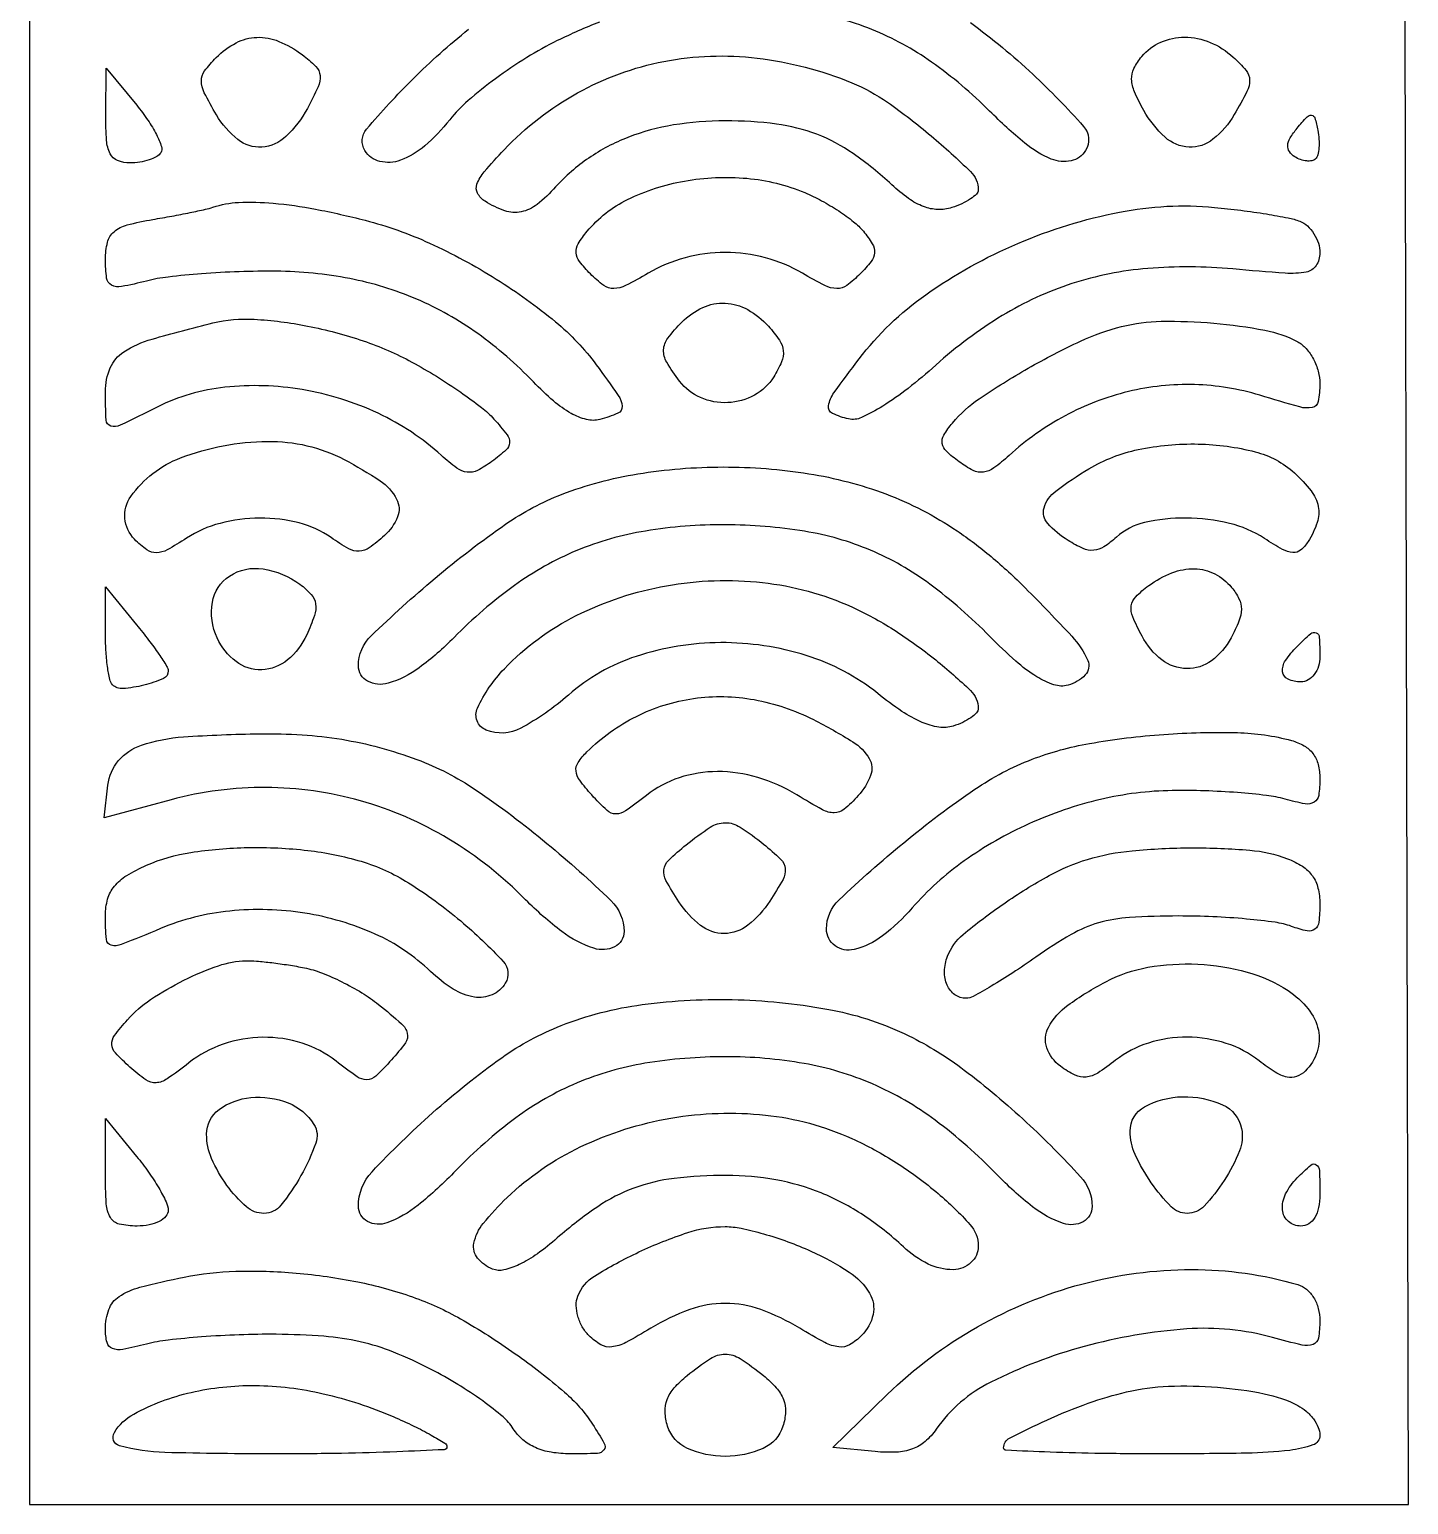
# Model space of a CAD drawing. Header units: millimetres. Extents: x 45 to 154, y 25 to 260.
# Drawn here: x 45 to 154, y 25 to 141.5 of the extents above; entities that cross this region are included whole.
import ezdxf

# ---------------------------------------------------------------- set-up
doc = ezdxf.new("R2010")
doc.units = ezdxf.units.MM
doc.layers.get('0').update_dxf_attribs({"linetype": 'CONTINUOUS'})

msp = doc.modelspace()

# ---------------------------------------------------------------- linework, layer by layer
msp.add_lwpolyline([(45, 25), (99.504131, 25), (154.008263, 25), (153.754131, 142.25), (153.5, 259.5), (99.25, 259.758612), (45, 260.017225), (45, 142.508612)], close=True)
for points in [[(119.38218, 142.093115, -0.030059), (124.308429, 138.008671, -0.023072), (128.318721, 133.892061, -0.331322), (128.484579, 131.975048, -0.204412), (127.335903, 131.165438, -0.151535), (125.771146, 131.306797, -0.075927), (123.667042, 132.575042, -0.022853), (120.899166, 135.100834, 0.042457), (116.313353, 138.967606, 0.058664), (111.589419, 141.538967, 0.057102), (106.298175, 142.987436, 0.037609)], [(90.060279, 142.133911, 0.020698), (86.723665, 140.663567, 0.024775), (84.312465, 139.327486, 0.019624), (81.844052, 137.657609, 0.02003), (79.673102, 135.923216, 0.045833), (78.223665, 134.413596, -0.045276), (76.246151, 132.349378, -0.092183), (74.318232, 131.213266, -0.147089), (72.695292, 131.121342, -0.197956), (71.515421, 131.975048, -0.325918), (71.645711, 133.673745, -0.019947), (75.303455, 137.627226, -0.027689), (79.714122, 141.566332, -0.043825)]]:
    msp.add_lwpolyline(points, format="xyb")
for points in [[(59.782284, 134.791418, -0.015926), (58.816311, 136.552437, -0.116671), (58.591655, 137.480208, -0.160897), (58.847262, 138.267906, -0.038158), (59.75832, 139.329748, -0.075212), (61.331525, 140.489511, -0.113431), (62.9708, 140.924224, -0.107023), (64.70494, 140.608826, -0.06165), (66.55887, 139.556455, -0.036752), (67.631261, 138.629279, -0.173918), (67.971906, 137.905763, -0.131815), (67.822179, 137.014719, -0.017869), (66.966582, 135.306455, -0.077157), (65.272188, 133.096349, -0.174526), (63.37171, 132.254163, -0.188478), (61.475431, 132.842865, -0.091159)], [(141.448033, 137.548764, -0.124069), (141.238387, 136.640885, -0.014938), (140.238932, 134.827333, -0.089268), (138.551528, 132.870614, -0.183725), (136.658898, 132.248231, -0.175231), (134.765263, 133.03245, -0.080466), (133.081784, 135.154583, -0.024089), (132.349419, 136.62579, -0.094242), (132.123188, 137.610669, -0.125167), (132.304558, 138.4567, -0.058192), (132.920811, 139.404583, -0.115603), (134.419132, 140.53863, -0.106169), (136.313676, 140.934838, -0.098232), (138.325915, 140.52438, -0.084829), (140.148441, 139.365663, -0.03473), (141.162846, 138.310696, -0.170738)], [(102.52353, 139.28187, -0.067899), (110, 137.337437, -0.05514), (112.829013, 135.791225, -0.023046), (116.27606, 133.135529, -0.016659), (119.386466, 130.319062, -0.203136), (120, 128.871221, -0.201802), (119.862015, 128.543262, -0.046182), (119.384931, 128.155891, -0.040672), (118.707873, 127.778603, -0.029949), (117.906148, 127.470212, -0.08637), (116.796762, 127.319508, -0.081895), (115.679553, 127.546815, -0.064886), (114.490294, 128.186867, -0.031706), (113.156148, 129.280638, 0.035244), (110.114575, 131.738472, 0.060758), (107.243179, 133.262015, 0.059517), (104.048078, 134.069563, 0.032413), (100.004322, 134.32817, 0.039621), (95.902362, 133.998743, 0.053102), (92.304288, 133.020577, 0.057231), (89.206995, 131.384849, 0.05882), (86.592652, 129.102379, -0.040869), (85.122611, 127.723145, -0.118325), (83.866614, 127.137528, -0.133486), (82.575794, 127.221118, -0.058509), (81.017564, 127.967983, -0.12783), (80.422851, 128.602947, -0.216067), (80.370776, 129.316953, -0.089082), (80.950998, 130.306136, -0.013008), (82.517564, 132.041947, -0.076046), (88.330431, 136.542072, -0.079325), (95.140803, 139.017805, -0.077455)], [(55.381471, 131.808216, -0.129259), (55.054659, 131.497516, -0.045841), (54.458532, 131.237413, -0.041763), (53.720577, 131.059696, -0.03823), (52.940983, 131, -0.097121), (51.968003, 131.190793, -0.18029), (51.383986, 131.728371, -0.100659), (51.094322, 132.777502, -0.019586), (51.035963, 134.75), (51.071926, 138.5), (53.476451, 135.558216, -0.022133), (54.361089, 134.372494, -0.031684), (55.027917, 133.243167, -0.032624), (55.43384, 132.295789, -0.227075)], [(145.958803, 131.155469, -0.061345), (145.483222, 131.264009, -0.051709), (145.017973, 131.488892, -0.104642), (144.587752, 131.89952, -0.171997), (144.460023, 132.380616, -0.116848), (144.653026, 132.975362, -0.03643), (145.201442, 133.744753, -0.013835), (145.987779, 134.64175, -0.235521), (146.344315, 134.776262, -0.307156), (146.603625, 134.558794, -0.021049), (146.838397, 133.577456, -0.031881), (146.929466, 132.875378, -0.036617), (146.924092, 132.199524, -0.039616), (146.833414, 131.638845, -0.13732), (146.654929, 131.321595, -0.151106), (146.372888, 131.172801, -0.071963)], [(111.52504, 123.212825, -0.031589), (110.663266, 122.234695, -0.039169), (109.604709, 121.330159, -0.161325), (108.812364, 121.077303, -0.115417), (107.875234, 121.307431, -0.015738), (106.094877, 122.284883, 0.068226), (103.180015, 123.508078, 0.065363), (100, 123.925573, 0.065363), (96.819985, 123.508078, 0.068226), (93.905123, 122.284883, -0.015738), (92.124766, 121.307431, -0.115417), (91.187636, 121.077303, -0.161325), (90.395291, 121.330159, -0.039169), (89.336734, 122.234695, -0.031582), (88.475078, 123.212663, -0.147217), (88.208596, 123.906334, -0.15618), (88.377022, 124.608517, -0.03688), (89.085516, 125.60304, -0.106617), (92.283655, 128.11417, -0.069504), (96.764003, 129.571243, -0.06627), (101.71122, 129.785561, -0.076871), (106.282119, 128.654904, -0.025478), (107.617805, 128.01483, -0.02113), (108.970138, 127.204059, -0.021645), (110.147547, 126.353477, -0.052429), (110.914097, 125.604716, -0.036824), (111.622985, 124.609142, -0.156109), (111.791501, 123.906624, -0.147249)], [(81.901211, 121.822542, -0.032893), (86.584108, 118.448977, -0.061103), (89.800277, 115.05627, -0.00693), (91.54214, 112.630657, -0.136685), (91.842811, 111.773133, -0.317044), (91.506445, 111.222647, -0.03814), (90.084109, 110.732246, -0.126045), (89.03222, 110.726975, -0.067466), (87.818048, 111.212613, -0.049392), (86.427871, 112.192361, -0.023323), (84.834109, 113.704907, 0.046255), (80.430449, 117.5165, 0.053804), (75.609037, 120.235629, 0.053732), (70.312853, 121.86604, 0.045931), (64.5, 122.446221, 0.010751), (61.581639, 122.405892, 0.010053), (58.601562, 122.24055, 0.01008), (55.962532, 121.987246, 0.033521), (54.25, 121.670545, -0.01526), (52.275686, 121.230365, -0.169578), (51.488793, 121.346968, -0.243371), (51.097689, 121.906235, -0.033214), (51, 123.375232, -0.060938), (51.166307, 124.734718, -0.158024), (51.681823, 125.562656, -0.111329), (52.7189, 126.100839, -0.022809), (54.75, 126.53658, 0.004057), (56.259048, 126.801579, 0.00469), (57.692188, 127.079173, 0.004209), (58.901121, 127.335741, 0.027368), (59.5, 127.502946, -0.07191), (61.523822, 127.878358, -0.031426), (64.259822, 127.815442, -0.026084), (67.604631, 127.350975, -0.015402), (71.539901, 126.4671, -0.044451), (76.618639, 124.667237, -0.032286)], [(116.644499, 115.027178, -0.017267), (114.448365, 113.182779, -0.027738), (112.442364, 111.785008, -0.030044), (110.764008, 110.883231, -0.162572), (109.75, 110.770577, -0.061107), (108.476642, 111.212063, -0.333508), (108.165842, 111.822136, -0.113418), (108.592495, 112.835474, -0.006806), (110.576734, 115.511717, -0.076628), (115.85589, 120.592334, -0.052589), (123.129899, 124.643914, -0.052255), (131.152666, 127.114221, -0.072245), (138.664918, 127.490482, -0.007954), (140.758536, 127.259033, -0.008746), (142.77826, 126.96719, -0.008259), (144.493314, 126.659506, -0.043121), (145.414918, 126.394275, -0.093766), (146.02093, 126.019891, -0.066809), (146.534382, 125.406574, -0.06482), (146.881514, 124.657829, -0.076313), (147, 123.886029, -0.147455), (146.699637, 122.88968, -0.203707), (145.929347, 122.381388, -0.06284), (144.264256, 122.288293, -0.005753), (140.124, 122.625093, 0.043558), (133.392574, 122.662878, 0.057944), (127.39711, 121.464972, 0.05872), (121.897344, 118.940883, 0.046415)], [(103.413309, 118.095792, -0.034332), (104.283313, 116.990692, -0.124397), (104.588378, 116.156945, -0.128435), (104.455946, 115.29373, -0.037654), (103.82775, 114.095792, -0.128704), (102.301812, 112.655453, -0.11401), (100.193753, 112.064058, -0.114105), (98.041329, 112.457416, -0.129087), (96.392046, 113.75, -0.028453), (95.374694, 115.261535, -0.144454), (95.127613, 116.234861, -0.154186), (95.456308, 117.151556, -0.0338), (96.571429, 118.428571, -0.08886), (98.221684, 119.577411, -0.12045), (99.998144, 119.921167, -0.1169), (101.772224, 119.408441, -0.080459)], [(79.083789, 112.887003, -0.013473), (80.724858, 111.681101, -0.04367), (81.714734, 110.762721, -0.018194), (82.751495, 109.529785, -0.179981), (82.952434, 108.895175, -0.201567), (82.67746, 108.321994, -0.023584), (81.548733, 107.411976, -0.039569), (80.413899, 106.712647, -0.148925), (79.600545, 106.566742, -0.129226), (78.776772, 106.891195, -0.026812), (77.562009, 107.885322, 0.076015), (72.557465, 111.219605, 0.066969), (66.564312, 113.088214, 0.068769), (60.451391, 113.278867, 0.089923), (55.096362, 111.707025, -0.004994), (52.160517, 110.271131, -0.185414), (51.431955, 110.214019, -0.31714), (51.060361, 110.684839, -0.013485), (51, 112.922448, -0.100604), (51.381733, 114.800449, -0.151383), (52.452239, 116.067403, -0.072139), (54.684597, 117.077008, -0.010564), (59.5, 118.355819, -0.074219), (62.749466, 118.649985, -0.034048), (66.980036, 118.114292, -0.033106), (71.384761, 116.941546, -0.04246), (75.22801, 115.265349, -0.014296), (77.167102, 114.142887, -0.013364)], [(146.869905, 114.537537, -0.066431), (147, 113.562684, -0.045691), (146.870629, 112.149926, -0.308559), (146.401293, 111.67665, -0.116635), (145.417456, 111.71723, -0.005637), (142.25, 112.644249, 0.067308), (137.095415, 113.48444, 0.06582), (131.861738, 112.936647, 0.064715), (126.872916, 111.030379, 0.061381), (122.437991, 107.885322, -0.027041), (121.229449, 106.89721, -0.127678), (120.403954, 106.570047, -0.148662), (119.592061, 106.710929, -0.041123), (118.475738, 107.394082, -0.030584), (117.480675, 108.219568, -0.16376), (117.151993, 108.832107, -0.179034), (117.275502, 109.486789, -0.038005), (117.958025, 110.449423, -0.07085), (120.079651, 112.373505, -0.019196), (123.938613, 114.775484, -0.020085), (128.08044, 116.922325, -0.048319), (131.331982, 118.077927, -0.057362), (134.46281, 118.488253, -0.025647), (138.620888, 118.340309, -0.025135), (142.64806, 117.784662, -0.076144), (145.25, 116.86612, -0.090732), (145.919653, 116.333042, -0.057647), (146.485938, 115.509435, -0.055515)], [(54.284397, 100.435646, -0.040903), (53.303279, 101.26815, -0.365335), (53.015281, 104.653901, -0.149061), (56.946828, 107.699965, -0.088111), (63.813336, 109.002431, -0.122847), (69.872493, 107.565937, -0.028655), (72.715691, 105.88266, -0.123591), (74.019937, 104.434106, -0.221598), (74.09149, 103.030656, -0.112983), (73.057689, 101.552208, -0.028392), (71.862045, 100.587715, -0.147574), (71.068773, 100.31689, -0.138625), (70.231423, 100.521388, -0.024001), (68.838714, 101.400416, 0.090795), (66.321229, 102.554739, 0.063488), (63.215047, 102.935644, 0.062583), (60.062042, 102.524102, 0.081491), (57.404839, 101.345691, -0.019061), (55.889757, 100.433543, -0.121823), (55.030357, 100.203677, -0.16158)], [(142.620526, 101.329071, 0.086449), (139.863396, 102.519448, 0.056642), (136.420021, 102.941416, 0.058373), (133.14292, 102.586642, 0.128478), (130.924533, 101.431703, -0.039779), (129.919324, 100.657902, -0.127908), (129.124825, 100.392764, -0.122239), (128.280345, 100.542607, -0.034856), (127.095792, 101.17225, -0.068983), (125.485424, 102.517655, -0.260962), (125.201124, 103.751212, -0.162277), (126.119864, 105.077635, -0.026599), (128.75, 106.838996, -0.083272), (132.641161, 108.351559, -0.056208), (137.393701, 108.79139, -0.057956), (141.894455, 108.17642, -0.12159), (144.984503, 106.514025, -0.043027), (146.301413, 105.098239, -0.117054), (146.868755, 103.861778, -0.130891), (146.788284, 102.589525, -0.060275), (146.07003, 101.079071, -0.078617), (145.4832, 100.411593, -0.193628), (144.872852, 100.215965, -0.109642), (144.053375, 100.461185, -0.017719)], [(100, 102.410352, 0.041587), (93.691716, 101.918203, 0.05825), (88.260201, 100.371895, 0.058352), (83.338713, 97.617119, 0.041919), (78.559199, 93.503551, -0.039442), (75.816156, 91.118982, -0.087487), (73.344774, 89.887674, -0.197146), (71.727737, 90.052534, -0.27673), (71, 91.266727, -0.203583), (72.003597, 93.629409, -0.016905), (77.063519, 98.190883, -0.023153), (82.638254, 102.459984, -0.060217), (87.098106, 104.821346, -0.051767), (93.079837, 106.433217, -0.039721), (99.830662, 106.976962, -0.039587), (106.610841, 106.445929, -0.050224), (112.681495, 104.84621, -0.029821), (115.572543, 103.563296, -0.028886), (118.322593, 101.933371, -0.027214), (121.011202, 99.90135, -0.02095), (123.719008, 97.411427, -0.008955), (127.399109, 93.597083, -0.084082), (128.64718, 91.699611, -0.299918), (128.450289, 90.543786, -0.141821), (127.092569, 89.734458, -0.143539), (125.980108, 89.767121, -0.060943), (124.61524, 90.403379, -0.042185), (122.956068, 91.644577, -0.017046), (120.906694, 93.595072, 0.038874), (116.180121, 97.716097, 0.060154), (111.483267, 100.400292, 0.060022), (106.274828, 101.89309, 0.038509)], [(66.382816, 97.709346, -0.051366), (67.273178, 96.906085, -0.151712), (67.614998, 96.166649, -0.116119), (67.522528, 95.238661, -0.024256), (66.91343, 93.709346, -0.113797), (65.395002, 91.729042, -0.165564), (63.354038, 90.956431, -0.172395), (61.326854, 91.600669, -0.124165), (59.831539, 93.470386, -0.14833), (59.455163, 96.283297, -0.211837), (60.814344, 98.362376, -0.184618), (63.45894, 98.923757, -0.119417)], [(83.831718, 86.335544, -0.224999), (81.092428, 86.195608, -0.426848), (80.414634, 87.93106, -0.08255), (82.537836, 91.039492, -0.085899), (88.226153, 95.234483, -0.072178), (95.345243, 97.593314, -0.071195), (102.936907, 97.849238, -0.07932), (110, 95.919087, -0.035956), (113.289116, 94.135243, -0.027074), (116.63135, 91.734192, -0.021972), (119.391268, 89.308481, -0.204225), (120, 87.880296, -0.19439), (119.86685, 87.550756, -0.049147), (119.41781, 87.168992, -0.042767), (118.77686, 86.801242, -0.032033), (118.018077, 86.505737, -0.1153), (116.888111, 86.417711, -0.063973), (115.552221, 86.801292, -0.046522), (113.963475, 87.669978, -0.020904), (112.047153, 89.082349, 0.094017), (106.406209, 92.087267, 0.076993), (99.637909, 93.098409, 0.077989), (92.964418, 92.014267, 0.1013), (87.596604, 88.950676, -0.056777)], [(140.793531, 95.749281, -0.092595), (140.605619, 94.804325, -0.027616), (139.981756, 93.465911, -0.110545), (138.431956, 91.668628, -0.166036), (136.477628, 91.042734, -0.162169), (134.514381, 91.738685, -0.104678), (132.946204, 93.600518, -0.022565), (132.213236, 95.132421, -0.133524), (132.094122, 96.004959, -0.164646), (132.446022, 96.722119, -0.039243), (133.468354, 97.600518, -0.064033), (135.310261, 98.615095, -0.099351), (137.090508, 98.934515, -0.112938), (138.692802, 98.533157, -0.102282), (140.028291, 97.465911, -0.059241), (140.608109, 96.569979, -0.117453)], [(51.043816, 92.5036, -0.014437), (51.004967, 93.916667), (51.009934, 97.5), (53.469004, 94.5, -0.008936), (54.413568, 93.304711, -0.012287), (55.216286, 92.195198, -0.009026), (55.840911, 91.249451, -0.127921), (55.964037, 90.866631, -0.315524), (55.585393, 90.255315, -0.040571), (54.041152, 89.736933, -0.04086), (52.39048, 89.468692, -0.219638), (51.557905, 89.775429, -0.147486), (51.339862, 90.181729, -0.016737), (51.165344, 91.222053, -0.019097)], [(146.888136, 91.230589, -0.08892), (146.5625, 90.583333, -0.10214), (146.075754, 90.153209, -0.130775), (145.5, 90, -0.102562), (144.483981, 90.210625, -0.270106), (144.059476, 90.787548, -0.175672), (144.277957, 91.676264, -0.049176), (145.2, 92.8, -0.015012), (146.275516, 93.812801, -0.293947), (146.70517, 93.879304, -0.281132), (146.957332, 93.514221, -0.014086), (147, 92, -0.072314)], [(92.109811, 79.799068, -0.156093), (91.345648, 79.560608, -0.187802), (90.651996, 79.836446, -0.02137), (89.445749, 81.059946, -0.023709), (88.492272, 82.219559, -0.133336), (88.200619, 82.959119, -0.177814), (88.365869, 83.630245, -0.049912), (89.066842, 84.474195, -0.078336), (92.96969, 87.269843, -0.081256), (97.494927, 88.68495, -0.080132), (102.289288, 88.593851, -0.073337), (106.971989, 87.01429, -0.020632), (110.083803, 85.261387, -0.121768), (111.38211, 83.933659, -0.229196), (111.490443, 82.603154, -0.091806), (110.506572, 81.007262, -0.032758), (109.392415, 79.927459, -0.181059), (108.620224, 79.649073, -0.122578), (107.691146, 79.892416, -0.011865), (105.658611, 81.066537, 0.063853), (102.566754, 82.447391, 0.074052), (99.380083, 82.911631, 0.078855), (96.363928, 82.423166, 0.087365), (93.763766, 81.028818, -0.013588)], [(85.9011, 77.240074, -0.018461), (90.95959, 72.713974, -0.203743), (92, 70.266727, -0.284779), (91.25656, 69.067289, -0.195891), (89.615832, 68.945363, -0.084057), (87.081166, 70.266311, -0.036549), (84.219574, 72.782259, 0.063212), (78.137176, 77.5815, 0.066818), (71.158497, 80.600778, 0.067522), (63.696547, 81.652716, 0.066824), (56.196371, 80.68561), (50.892741, 79.265151), (51.196371, 81.843029, -0.148798), (52.041455, 83.773283, -0.135079), (53.848835, 84.99436, -0.064831), (57.16739, 85.653783, -0.012956), (63.212487, 85.90032, -0.020085), (66.555429, 85.815674, -0.024191), (69.677463, 85.458676, -0.024927), (72.668434, 84.814695, -0.024032), (75.617968, 83.869978, -0.059222), (80.254639, 81.47767, -0.024594)], [(145.832542, 80.361982, -0.02182), (144.25, 80.730948, 0.038123), (142.787266, 81.022102, 0.011069), (140.497273, 81.247551, 0.011058), (137.897899, 81.387742, 0.011606), (135.33646, 81.409651, 0.054352), (129.656911, 80.706059, 0.047988), (124.006784, 78.784924, 0.048486), (118.885808, 75.849096, 0.058594), (114.775753, 72.137483, -0.048995), (112.424008, 69.930545, -0.104085), (110.185051, 68.853673, -0.220548), (108.675296, 69.149135, -0.24032), (108, 70.472982, -0.206628), (108.999133, 72.787469, -0.01653), (114.105069, 77.29015, -0.022963), (119.727137, 81.508639, -0.057778), (124.256962, 83.880605, -0.048908), (128.787053, 85.130481, -0.024738), (134.669128, 85.851694, -0.02462), (140.487217, 85.987315, -0.059047), (144.75, 85.369714, -0.066145), (145.751845, 84.953284, -0.100871), (146.453114, 84.329364, -0.099084), (146.862187, 83.47185, -0.061977), (147, 82.364317, -0.035063), (146.906487, 81.032462, -0.227466), (146.543859, 80.487946, -0.182327)], [(99.990807, 78.872328, -0.146759), (101.165335, 78.53015, -0.02644), (103.028763, 77.177792, -0.022666), (104.37258, 75.984874, -0.17417), (104.736773, 75.239726, -0.156381), (104.564346, 74.391385, -0.017319), (103.524537, 72.677792, -0.08024), (101.786485, 70.774984, -0.167472), (99.916623, 70.116448, -0.169073), (98.050743, 70.751856, -0.082072), (96.323426, 72.629142, -0.018792), (95.313887, 74.303949, -0.160034), (95.1525, 75.154546, -0.169864), (95.532621, 75.909608, -0.021812), (96.911157, 77.129142, -0.025145), (98.810139, 78.514819, -0.14402)], [(51.075179, 69.643163, -0.019723), (51, 71.548274, -0.069255), (51.179856, 72.840551, -0.103001), (51.707426, 73.849343, -0.084422), (52.682341, 74.696195, -0.034205), (54.25, 75.509132, -0.064371), (57.743977, 76.519304, -0.033662), (62.264051, 76.907081, -0.032941), (67.004905, 76.681358, -0.044445), (71.209102, 75.819206, -0.067268), (74.954592, 74.122122, -0.035463), (79.086018, 71.105674, -0.030008), (82.444411, 67.903758, -0.337734), (82.613276, 66.183284, -0.15201), (81.568287, 65.275023, -0.143655), (80.166991, 65.094039, -0.101508), (78.495615, 65.721696, -0.050766), (76.708187, 67.117556, 0.086146), (72.318596, 70.073068, 0.066016), (66.764558, 71.723647, 0.064491), (60.835339, 71.891066, 0.073935), (55.345757, 70.5, -0.004621), (52.25268, 69.241077, -0.154715), (51.465636, 69.185657, -0.324527)], [(146.851523, 73.709982, -0.05906), (147, 72.457363, -0.025776), (146.926088, 71.024586, -0.202672), (146.611831, 70.453435, -0.225667), (146.006561, 70.315564, -0.032142), (144.75, 70.682612, 0.052891), (143.470051, 70.999606, 0.011431), (141.20141, 71.259892, 0.011805), (138.548137, 71.439964, 0.011039), (135.829269, 71.5, 0.015523), (131.956128, 71.379722, 0.054667), (129.504048, 70.955486, 0.060913), (127.341491, 70.035518, 0.022586), (124.550032, 68.25, -0.008643), (122.718324, 67.005087, -0.011888), (121.02745, 65.954688, -0.008659), (119.592256, 65.142864, -0.125011), (119.029781, 65, -0.155426), (118.15022, 65.280182, -0.136015), (117.538586, 66.030906, -0.111863), (117.328223, 67.121863, -0.083718), (117.571408, 68.325491, -0.128595), (118.796998, 70.034279, -0.022043), (122.007259, 72.468331, -0.025121), (125.611507, 74.700112, -0.053332), (128.633641, 75.969412, -0.049541), (132.163246, 76.655778, -0.022393), (136.875685, 76.883478, -0.021755), (141.463521, 76.699864, -0.070069), (144.4349, 76.024751, -0.052358), (145.620709, 75.425466, -0.093985), (146.408549, 74.676686, -0.097161)], [(59.948723, 67.569771, -0.077014), (62.125, 67.960858, -0.026996), (62.950313, 67.936176, -0.00911), (64.14763, 67.813507, -0.009032), (65.469068, 67.62947, -0.010238), (66.728633, 67.404273, -0.043004), (68.077454, 67.011517, -0.022432), (69.681526, 66.306386, -0.022137), (71.273782, 65.429729, -0.031407), (72.598273, 64.503338, -0.012119), (74.417103, 62.979506, -0.156434), (74.865862, 62.228873, -0.218101), (74.712401, 61.475692, -0.026278), (73.615733, 60.127883, -0.020216), (72.36713, 58.855565, -0.185009), (71.662458, 58.567143, -0.159544), (70.891914, 58.80028, -0.014074), (69.236234, 60.028818, 0.089547), (66.558431, 61.449906, 0.080491), (63.449112, 61.915521, 0.079576), (60.320006, 61.375779, 0.084422), (57.586143, 59.8891, -0.015343), (55.882344, 58.631549, -0.133929), (55.003948, 58.321939, -0.173691), (54.197964, 58.546172, -0.030075), (52.943188, 59.551414, -0.021398), (51.792434, 60.68607, -0.175776), (51.509138, 61.353046, -0.1757), (51.719297, 62.046681, -0.021376), (52.741904, 63.298941, -0.063155), (54.56885, 64.892014, -0.032477), (57.198794, 66.419015, -0.032408)], [(146.077749, 64.159721, -0.117543), (146.880443, 62.477233, -0.133577), (146.787477, 60.771393, -0.116871), (145.847431, 59.247431, -0.112327), (145.158809, 58.814085, -0.139546), (144.406436, 58.768387, -0.08741), (143.480068, 59.150274, -0.025287), (142.212572, 60.047431, 0.08943), (139.601456, 61.433905, 0.076393), (136.520167, 61.922487, 0.076707), (133.44625, 61.463102, 0.091518), (130.856226, 60.101548, -0.023527), (129.438368, 59.090458, -0.116626), (128.521329, 58.765838, -0.143532), (127.656216, 58.92067, -0.042315), (126.493451, 59.628448, -0.152737), (125.415341, 61.087725, -0.209368), (125.543573, 62.695016, -0.113822), (127.075427, 64.444916, -0.035057), (130.074888, 66.304552, -0.078018), (133.410357, 67.443988, -0.055611), (137.356989, 67.690394, -0.055566), (141.264852, 67.060661, -0.077467), (144.485572, 65.60141, -0.078056)], [(126.733783, 47.207667, -0.085529), (124.290453, 48.527104, -0.034065), (121.452948, 51.086398, 0.040298), (116.594608, 55.359913, 0.058078), (111.645181, 58.225824, 0.059077), (106.235274, 59.84505, 0.043564), (100, 60.380915, 0.040384), (93.653004, 59.858865, 0.059298), (88.279499, 58.306435, 0.059599), (83.440034, 55.54351, 0.041305), (78.699718, 51.382755, -0.030302), (75.725462, 48.654109, -0.082934), (73.253105, 47.25071, -0.215564), (71.713437, 47.364603, -0.274694), (71, 48.565217, -0.190736), (72.077558, 51.287192, -0.022331), (76.847917, 55.933758, -0.027535), (82.334757, 60.303484, -0.060905), (87.034512, 62.84557, -0.060794), (93.427561, 64.496588, -0.040197), (101.012116, 64.883291, -0.040445), (108.478147, 64.056763, -0.066308), (114.5, 62.037594, -0.048239), (118.892025, 59.330587, -0.025148), (123.8197, 55.188124, -0.019515), (128.083248, 50.899293, -0.188024), (129, 48.547619, -0.27393), (128.287933, 47.345421, -0.209438)], [(65.444119, 56.730105, -0.161878), (67.485173, 55.02399, -0.229152), (67.637204, 53.553898, -0.041337), (66.458213, 50.983866, -0.041366), (64.871388, 48.641442, -0.226954), (63.531024, 48, -0.182536), (62.143229, 48.524108, -0.055476), (60.605304, 50.215999, -0.054554), (59.39819, 52.33445, -0.102589), (59, 54.25473, -0.237783), (59.980733, 56.200371, -0.137505), (62.48663, 57.154222, -0.116952)], [(140.811905, 54.696439, -0.145566), (140.646365, 52.939458, -0.047295), (139.434957, 50.598647, -0.046519), (137.853957, 48.582665, -0.206037), (136.5, 48, -0.201964), (135.239791, 48.53068, -0.042001), (133.678539, 50.423453, -0.043715), (132.401736, 52.661823, -0.108171), (132, 54.497041, -0.275177), (133.148425, 56.425736, -0.11907), (136.147024, 57.222303, -0.111601), (139.311998, 56.581859, -0.243047)], [(52.101314, 47.158414, -0.206457), (51.397555, 47.674503, -0.119344), (51.073224, 48.748444, -0.014225), (51.004967, 51.25), (51.009934, 55.5), (53.469004, 52.5, -0.018012), (54.413034, 51.259767, -0.020937), (55.216286, 50.014063, -0.020475), (55.801859, 48.915991, -0.105439), (55.964037, 48.25, -0.19405), (55.787388, 47.772855, -0.091105), (55.255061, 47.367188, -0.069391), (54.454177, 47.092051, -0.048124), (53.5, 47, -0.056449)], [(85.148416, 44.811405, -0.043209), (83.719355, 43.964574, -0.054743), (82.50453, 43.535934, -0.150173), (81.606976, 43.597323, -0.132731), (80.418178, 44.464689, -0.222552), (80.131507, 45.643357, -0.120692), (80.867707, 47.208746, -0.032067), (82.75, 49.253958, -0.079968), (88.588755, 53.275494, -0.068606), (95.709268, 55.529345, -0.068651), (103.169413, 55.77164, -0.080284), (110, 53.919087, -0.035918), (113.533565, 52.003017, -0.033955), (116.827299, 49.568243, -0.032816), (119.341473, 47.130061, -0.185881), (120, 45.419898, -0.210634), (119.421753, 44.10816, -0.184394), (118.018678, 43.554722, -0.117625), (116.045289, 44.002553, -0.073648), (114.087177, 45.354742, 0.041515), (110.923, 47.853384, 0.050405), (107.580867, 49.613346, 0.051163), (103.997126, 50.650615, 0.044906), (100.11476, 51, 0.028855), (95.947802, 50.759327, 0.059587), (92.778898, 50.002558, 0.060752), (89.916541, 48.53122, 0.031102), (86.718067, 46.057322, -0.024811)], [(144.049198, 48.274298, -0.136045), (144.295308, 49.542725, -0.081007), (145.2, 50.8, -0.017411), (146.294084, 51.820428, -0.34847), (146.720705, 51.839698, -0.230668), (146.963687, 51.386236, -0.009625), (147, 49.5, -0.04716), (146.90137, 48.456621, -0.088208), (146.6, 47.666667, -0.118484), (146.11998, 47.177821, -0.140575), (145.5, 47, -0.179393), (144.509777, 47.367092, -0.198027)], [(104.948832, 45.761191, -0.019357), (106.765242, 45.020106, -0.03778), (109.782721, 43.365325, -0.113458), (111.404548, 41.685082, -0.191023), (111.682672, 40.007164, -0.144024), (110.779135, 38.350564, -0.067343), (109.828632, 37.626614, -0.159666), (108.967247, 37.452206, -0.093411), (107.87255, 37.794637, -0.01451), (105.892391, 38.924367, 0.050846), (102.809625, 40.397867, 0.086281), (100, 40.886339, 0.086281), (97.190375, 40.397867, 0.050846), (94.107609, 38.924367, -0.01451), (92.12745, 37.794637, -0.093411), (91.032753, 37.452206, -0.159666), (90.171368, 37.626614, -0.067343), (89.220865, 38.350564, -0.06831), (88.695811, 39.042689, -0.059895), (88.348044, 39.881711, -0.062819), (88.221113, 40.734164, -0.097494), (88.348014, 41.464527, -0.164458), (89.665238, 43.052712, -0.027999), (93.170451, 44.951299, -0.031224), (97.028484, 46.483287, -0.079056), (100, 46.956076, -0.051908), (101.249999, 46.825955, -0.017819), (103.01854, 46.387385, -0.01749)], [(87.283038, 33.882055, -0.070023), (89.515618, 31.335819, -0.015373), (90.437083, 29.830493, -0.298983), (90.404595, 29.311335, -0.226003), (89.887901, 29.040554, -0.009544), (87.7636, 29, -0.040597), (86.249072, 29.123175, -0.062801), (84.992093, 29.495178, -0.071956), (83.993047, 30.117137, -0.07817), (83.243541, 30.981637, 0.077505), (82.431904, 31.920307, 0.019201), (80.826452, 33.178577, 0.019177), (78.854713, 34.49308, 0.018173), (76.752994, 35.677858, 0.023834), (73.776388, 37.040521, 0.039884), (71.149533, 37.858658, 0.036714), (68.277808, 38.289174, 0.016934), (64.5, 38.446221, 0.010751), (61.581639, 38.405892, 0.010053), (58.601562, 38.24055, 0.01008), (55.962532, 37.987246, 0.033521), (54.25, 37.670545, -0.015379), (52.383512, 37.254872, -0.135732), (51.549507, 37.322947, -0.249633), (51.129507, 37.79201, -0.060324), (51, 38.861528, -0.088783), (51.27899, 40.420336, -0.159859), (52.078431, 41.426847, -0.082698), (53.732425, 42.160525, -0.012833), (57.234639, 42.968792, -0.044062), (61.305997, 43.431173, -0.027919), (66.082939, 43.28397, -0.027462), (70.942966, 42.591454, -0.035699), (75.27849, 41.401743, -0.044713), (79.076472, 39.666561, -0.024381), (83.403571, 36.913313, -0.023929)], [(111.855937, 29.17874), (108.5, 29.5), (112.807187, 33.688478, -0.063886), (119.931027, 39.034995, -0.063736), (128.179348, 42.415198, -0.065004), (136.859025, 43.565905, -0.071567), (145.25, 42.375652, -0.104027), (145.947598, 42.002568, -0.081088), (146.509734, 41.349303, -0.07373), (146.875318, 40.488322, -0.063673), (147, 39.51322, -0.041787), (146.886006, 38.151598, -0.273028), (146.461472, 37.647689, -0.142434), (145.596642, 37.600373, -0.01028), (143.25, 38.196736, 0.08539), (136.481386, 38.869423, 0.048792), (128.361621, 37.48551, 0.049364), (120.991177, 34.669356, 0.124682), (116.67555, 30.94717, -0.062537), (115.795067, 29.97495, -0.089813), (114.795392, 29.388125, -0.076974), (113.537855, 29.135794, -0.034969)], [(104.756361, 32.31394, -0.067289), (104.559645, 31.187926, -0.214207), (102.991029, 29.432887, -0.105234), (100, 28.796321, -0.105234), (97.008971, 29.432887, -0.214207), (95.440355, 31.187926, -0.067289), (95.243639, 32.31394, -0.102059), (95.406203, 33.291219, -0.089183), (95.967706, 34.215029, -0.041548), (96.983751, 35.187926, -0.026318), (98.83194, 36.529911, -0.144853), (100, 36.875557, -0.144853), (101.16806, 36.529911, -0.026318), (103.016249, 35.187926, -0.041548), (104.032294, 34.215029, -0.089183), (104.593797, 33.291219, -0.102059)], [(77.837771, 29.846923, -0.260154), (78, 29.55623, -0.400279), (77.784689, 29.330372, -0.001658), (74.034375, 29.163393, -0.006433), (69.676504, 29.039978, -0.003861), (64.5, 29, -0.006066), (55.707191, 29.106684, -0.062266), (52.117972, 29.644132, -0.498263), (51.708425, 30.689862, -0.131397), (53.25, 32.149968, -0.068222), (57.774117, 33.856657, -0.058731), (62.831469, 34.400766, -0.054522), (68.227391, 33.755123, -0.044642), (73.75, 31.941843, -0.010329), (75.378819, 31.200486, -0.015928), (76.751563, 30.486449, -0.010314)], [(138.916897, 34.264555, -0.029925), (142.610289, 33.750153, -0.069091), (145.25, 32.827716, -0.060197), (145.919271, 32.375331, -0.054726), (146.485938, 31.763155, -0.058267), (146.871437, 31.091527, -0.101513), (147, 30.464816, -0.319367), (146.457012, 29.701421, -0.054461), (144.616627, 29.279296, -0.025196), (141.211826, 29.053325, -0.003972), (134.5, 29, -0.003556), (129.706929, 29.03409, -0.005926), (125.671875, 29.139331, -0.001408), (122.184603, 29.281495, -0.401512), (122, 29.47432, -0.280726), (122.469171, 30.244104, -0.012327), (125.414506, 31.672004, -0.020554), (128.69855, 33.005287, -0.029303), (131.717502, 33.892929, -0.046775), (135.027172, 34.338742, -0.02975)]]:
    msp.add_lwpolyline(points, format="xyb", close=True)

doc.saveas('drawing.dxf')
